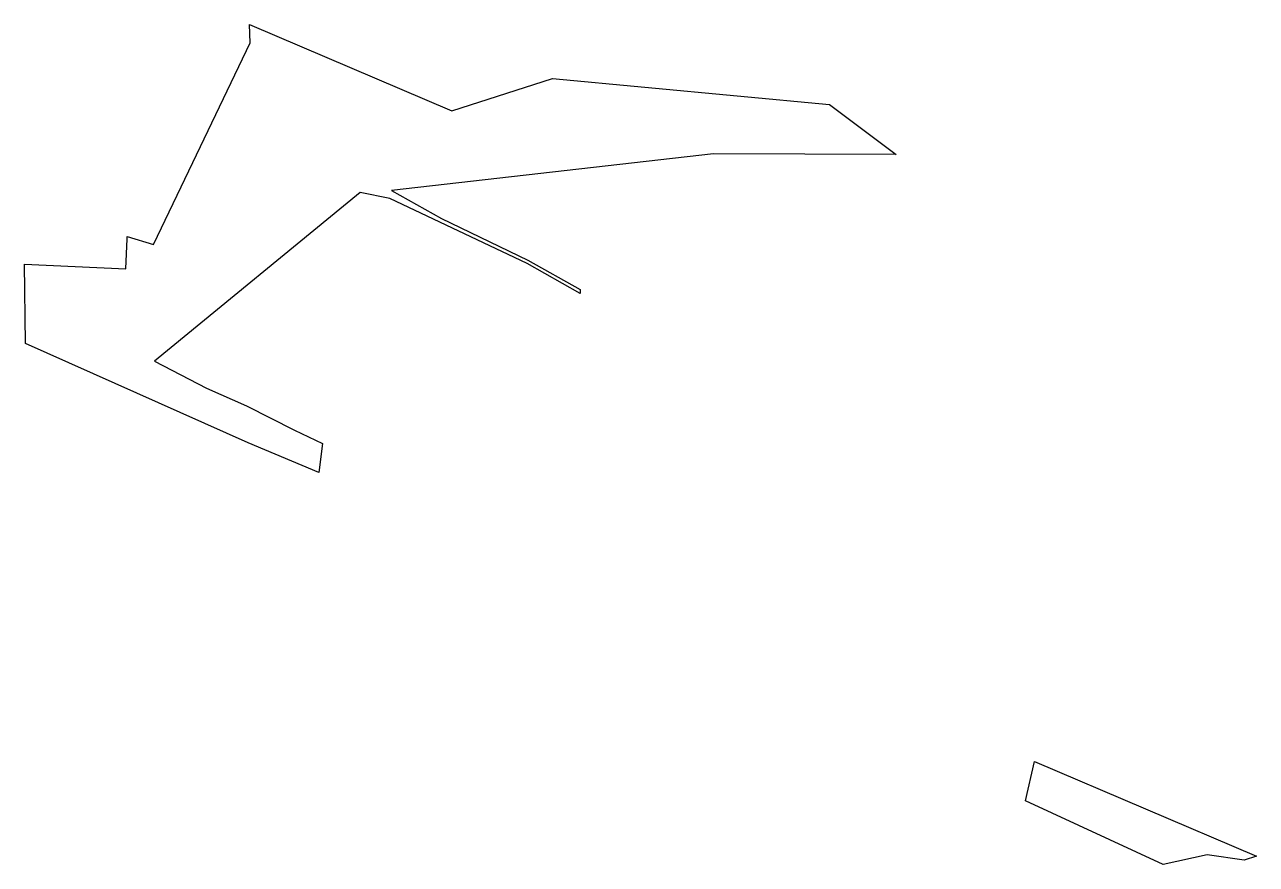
# Model space of a CAD drawing. Header units: metres. Extents: x 257022 to 257393, y 386166 to 386419.
import ezdxf

# ---------------------------------------------------------------- set-up
doc = ezdxf.new("R2010")
doc.units = ezdxf.units.M

msp = doc.modelspace()

# ---------------------------------------------------------------- linework, layer by layer
for points in [[(257123.080479, 386368.879208, 50.658967), (257061.106105, 386318.031322, 169.784943), (257076.805697, 386309.853459, 171.268986), (257088.83047, 386304.569028, 170.933405), (257103.377402, 386297.212391, 171.976507), (257111.765038, 386293.205034, 172.225511), (257110.704238, 386284.532499, 185.994968), (257089.385755, 386293.419439, 187.314173), (257022.329778, 386323.306252, 188.556698), (257022.023852, 386347.250762, 152.767339), (257052.478184, 386345.800771, 133.975641), (257052.922371, 386354.911815, 119.971512), (257052.935676, 386355.552424, 118.999209), (257060.874414, 386353.135098, 117.16676), (257072.709236, 386377.855407, 71.850538), (257089.989154, 386413.949312, 5.684722), (257089.780997, 386419.392588, -2.355777), (257150.730022, 386393.418118, -5.274998), (257181.111991, 386403.190855, -40.889981), (257264.536733, 386395.383012, -86.599739), (257284.647045, 386380.309339, -77.785351), (257229.556376, 386380.524186, -40.171352), (257132.593365, 386369.403189, 43.320326), (257147.597257, 386360.995681, 45.628714), (257173.657028, 386348.497933, 46.473289), (257189.364576, 386339.653844, 48.953508), (257189.44546, 386338.394387, 50.791373), (257173.410705, 386347.422709, 48.259488), (257132.053376, 386367.046081, 47.236037), (257123.080479, 386368.879208, 50.658967)], [(257365.000495, 386166.467301, 188.387616), (257323.533566, 386185.590211, 188.192072), (257326.252366, 386197.458047, 168.476806), (257393.129835, 386168.957069, 165.273635), (257389.494825, 386167.745904, 169.597767), (257378.288607, 386169.330402, 174.932433), (257365.000495, 386166.467301, 188.387616)]]:
    msp.add_polyline3d(points)

doc.saveas('drawing.dxf')
